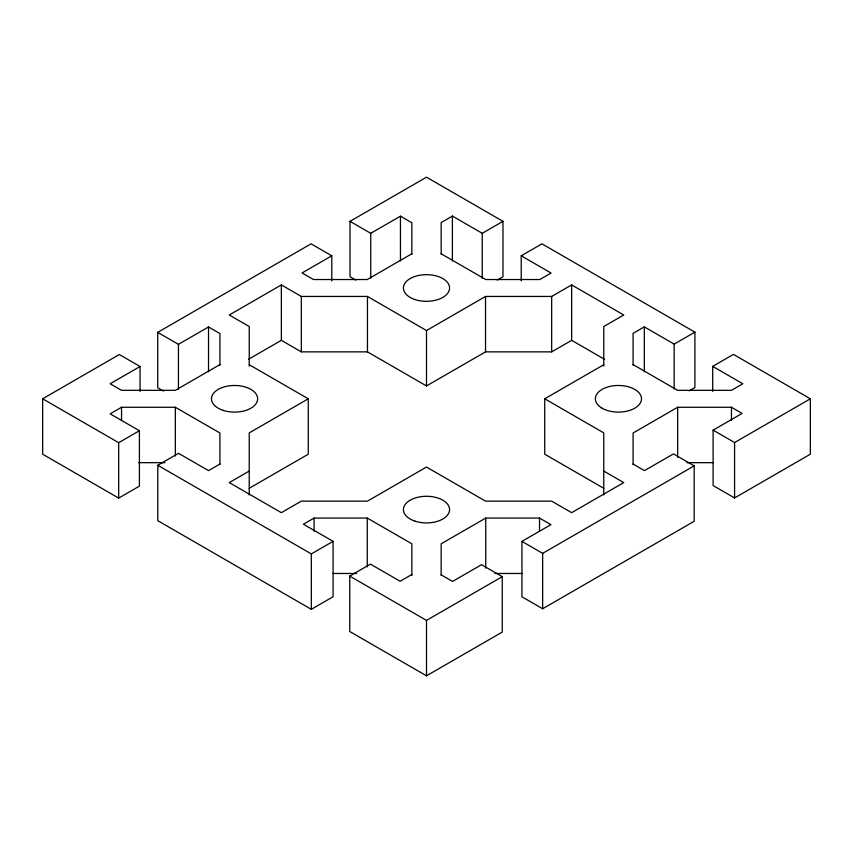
<?xml version="1.0" encoding="UTF-8"?>
<svg xmlns="http://www.w3.org/2000/svg" width="853" height="853" viewBox="0 0 853 853"><rect width="100%" height="100%" fill="white"/><g stroke="black" fill="none" stroke-linecap="round" stroke-linejoin="round"><path stroke-width="1.28" d="M219.914 464.661L219.914 432.993L175.345 407.265L121.552 407.265L110.154 413.844L139.412 430.733L139.412 486.135L118.684 498.099L42.65 454.201L42.65 398.799L119.324 354.528L140.052 366.502L140.052 391.559M163.477 391.09L157.72 387.763L157.72 332.361L311.057 243.83L331.785 255.804L331.785 280.861M355.776 280.072L350.018 276.745L350.018 221.343L426.5 177.189L502.982 221.343L502.982 276.745L497.224 280.072M140.052 366.502L110.154 383.754L121.552 390.333L175.345 390.333L219.914 364.604M157.72 332.361L178.448 344.324L208.527 326.966L219.914 333.544L219.914 365.201M603.764 366.108L603.764 326.539L623.746 315.002L571.649 284.913L551.667 296.449L485.538 296.449L426.5 330.537L367.462 296.449L301.333 296.449L281.351 284.913L229.254 315.002L249.236 326.539L249.236 366.108M331.785 255.804L302.079 272.949L313.477 279.528L367.27 279.528L411.839 253.789M350.018 221.343L370.746 233.306L400.452 216.161L411.839 222.74L411.839 254.397M502.982 221.343L482.254 233.306L452.389 216.065L441.161 222.548L441.161 254.205M248.511 359.284L281.351 340.326L301.333 351.862L367.462 351.862L426.5 385.94L485.538 351.862L551.667 351.862L571.649 340.326L604.489 359.284M42.65 398.799L118.684 442.696L139.412 430.733M411.839 575.466L411.839 543.798L367.27 518.07L314.085 518.07L303.423 524.222L333.086 541.346L333.086 596.748L311.324 609.319L157.805 520.693L157.805 465.28L178.533 453.316L208.527 470.632L219.914 464.053M521.215 280.861L521.215 255.804L541.943 243.83L694.907 332.148L694.907 387.55L689.149 390.877M249.236 488.289L308.274 454.201L308.274 398.799L249.236 432.887L249.236 494.868M249.236 471.059L229.254 482.595L281.351 512.674L301.333 501.137L367.462 501.137L426.5 467.06L485.538 501.137L551.667 501.137L571.649 512.674L623.746 482.595L603.764 471.059M694.907 332.148L674.179 344.111L644.314 326.87L633.086 333.352L633.086 365.009M603.764 488.289L544.726 454.201L544.726 398.799L603.764 364.711M157.805 465.28L311.324 553.917L333.086 541.346M712.703 391.431L712.703 366.363L733.441 354.39L810.35 398.799L810.35 454.201L734.582 497.949L713.108 485.549L713.108 430.147L742.099 413.406L731.447 407.265L677.655 407.265L633.086 432.993L633.086 464.661M441.161 574.858L452.548 581.437L481.54 564.697L502.268 576.66L502.268 632.073L426.5 675.811L349.73 631.497L349.73 576.084L370.458 564.121L400.142 581.266L411.839 574.506M633.086 464.053L644.473 470.632L673.465 453.892L694.193 465.855L694.193 521.258L542.657 608.754L521.929 596.791L521.929 541.388L550.921 524.648L539.522 518.07L485.73 518.07L441.161 543.798L441.161 575.466M349.73 576.084L426.5 620.408L502.268 576.66M521.929 541.388L542.657 553.352L694.193 465.855M713.108 430.147L734.582 442.547L810.35 398.799M138.602 462.667L164.842 462.667M686.846 462.667L713.087 462.667M332.691 573.472L356.629 573.472M494.921 573.472L522.473 573.472M521.215 255.804L551.081 273.045L539.853 279.528L485.73 279.528L441.161 253.789M712.703 366.363L742.835 383.765L731.447 390.333L677.655 390.333L633.086 364.604M544.726 398.799L603.764 432.887L603.764 494.868M249.236 364.711L308.274 398.799M734.582 442.547L734.582 497.949M731.447 407.265L731.447 420.454M677.655 407.265L677.655 457.389M674.179 344.111L674.179 388.968M644.314 326.87L644.314 371.727M571.649 284.913L571.649 340.326M551.667 296.449L551.667 351.862M542.657 553.352L542.657 608.754M539.522 518.07L539.522 531.259M485.73 518.07L485.73 568.194M485.538 296.449L485.538 351.862M482.254 233.306L482.254 278.163M452.389 216.065L452.389 260.911M426.5 330.537L426.5 385.94M426.5 620.408L426.5 675.811M400.452 216.161L400.452 261.007M370.746 233.306L370.746 278.163M367.462 296.449L367.462 351.862M367.27 518.07L367.27 566.872M314.085 518.07L314.085 531.259M311.324 553.917L311.324 609.319M301.333 296.449L301.333 351.862M281.351 284.913L281.351 340.326M208.527 326.966L208.527 371.812M178.448 344.324L178.448 389.181M175.345 407.265L175.345 456.067M121.552 407.265L121.552 420.454M118.684 442.696L118.684 498.099M414.963 299.531A23.074 13.317 0 0 0 449.574 287.994A23.074 13.317 0 0 0 414.963 276.457A23.074 13.317 0 0 0 414.963 299.531M414.963 521.14A23.074 13.317 0 0 0 449.574 509.604A23.074 13.317 0 0 0 414.963 498.067A23.074 13.317 0 0 0 414.963 521.14M602.111 408.214A23.074 13.317 0 0 0 640.71 402.243A23.074 13.317 0 0 0 612.454 385.929A23.074 13.317 0 0 0 602.111 408.214M223.038 410.336A23.074 13.317 0 0 0 257.649 398.799A23.074 13.317 0 0 0 223.038 387.262A23.074 13.317 0 0 0 223.038 410.336"/></g></svg>
